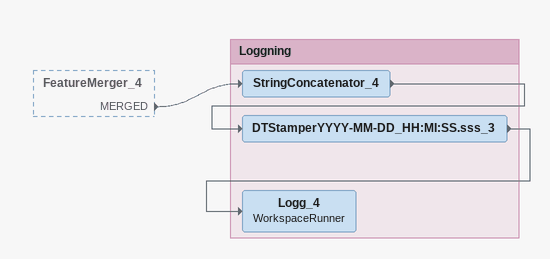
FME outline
FeatureMerger_4 [outside]
    MERGED -> StringConcatenator_4

Bookmark: Loggning
StringConcatenator_4
    -> DTStamperYYYY-MM-DD_HH:MI:SS.sss_3
DTStamperYYYY-MM-DD_HH:MI:SS.sss_3
    -> Logg_4
Logg_4: WorkspaceRunner
